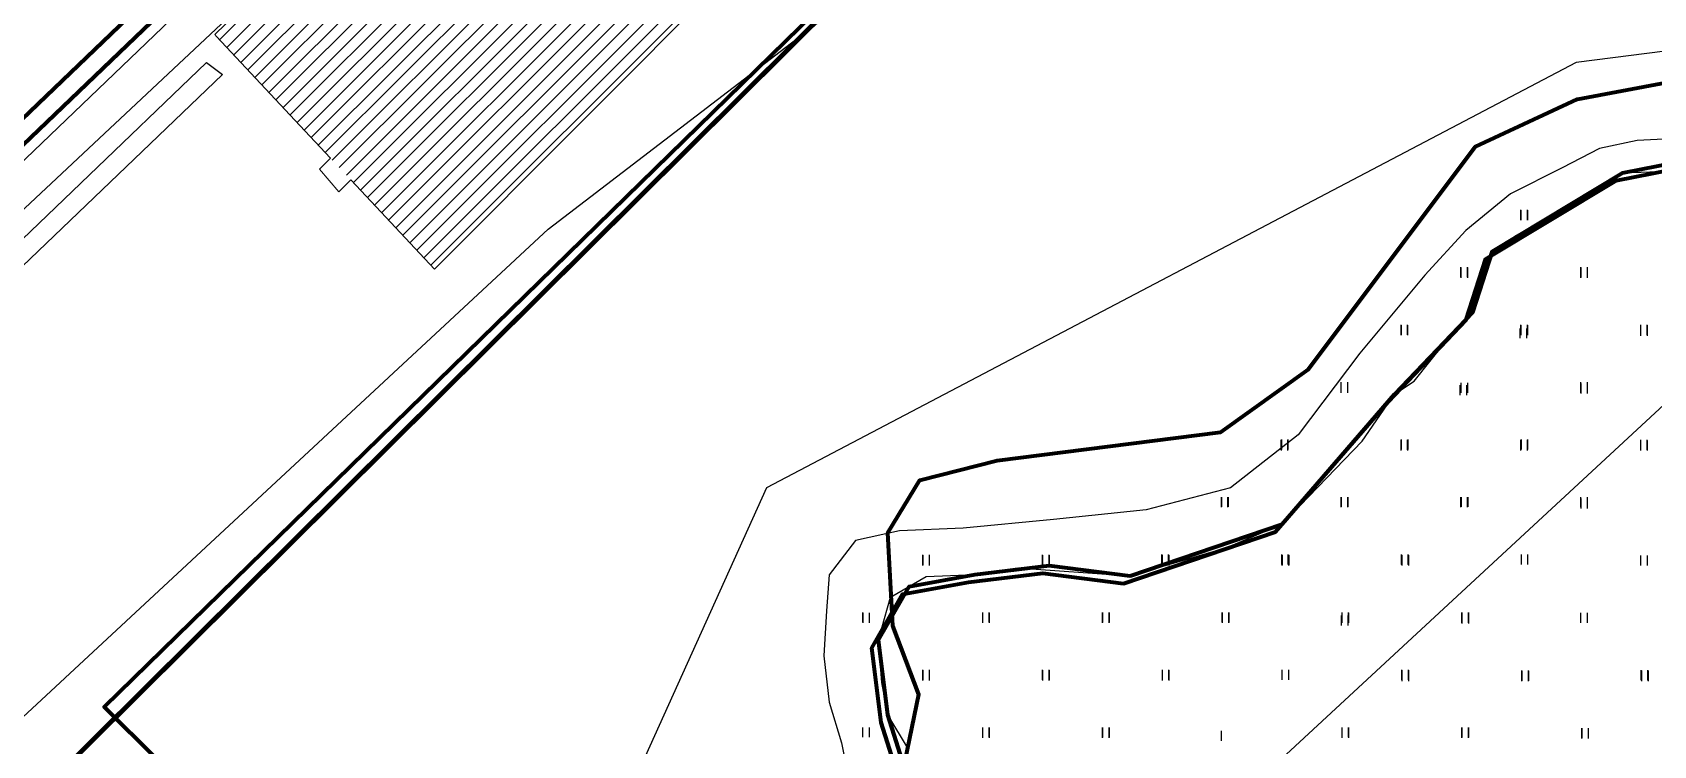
# Model space of a CAD drawing. Header units: millimetres. Extents: x 1378883 to 1389513, y 5662980 to 5673292.
# Drawn here: x 1383859 to 1384450, y 5669448 to 5669708 of the extents above; entities that cross this region are included whole.
import ezdxf

# ---------------------------------------------------------------- set-up
doc = ezdxf.new("R2010")
doc.units = ezdxf.units.MM
doc.layers.add('_5Інше', color=252, linetype='Continuous', lineweight=25)
for name, color, linetype in [('вулиці', 7, 'Continuous'), ('ВулНазва', 7, 'Continuous'), ('КартаСкан', 252, 'Continuous'), ('межа по генплану', 7, 'Continuous'), ('район', 6, 'Continuous')]:
    doc.layers.add(name, color=color, linetype=linetype)
picture_1 = doc.add_image_def('image1.tif', size_in_pixel=(29607, 29619))

# ---------------------------------------------------------------- blocks, each defined once
blk = doc.blocks.new('Турія')
at = {"layer": '_5Інше', "color": 5}
for points in [[(47238.47, 27208.36), (47230.96, 27220.79), (47228.82, 27232.58), (47227.59, 27248.09), (47231.92, 27263.65), (47244.89, 27271.26), (47262.71, 27271.95), (47278.11, 27274.37), (47319.28, 27271.43), (47354.52, 27281.85), (47374.62, 27290.33), (47403.71, 27320.56), (47415.58, 27337.64), (47422.7, 27342.38), (47433.62, 27356.14), (47444.06, 27367.53), (47451.18, 27389.83), (47459.73, 27395.52), (47481.09, 27406.91), (47498.65, 27418.29), (47521.91, 27419.24)], [(47520.8, 27431.03), (47503.93, 27430.08), (47490.24, 27427.22), (47476.56, 27420.22), (47457.78, 27410.68), (47441.55, 27397.32), (47426.6, 27381.1), (47402.94, 27352.6), (47380.5, 27322.8), (47355.81, 27303.58), (47325.04, 27295.57), (47291.38, 27292.04), (47258.36, 27288.84), (47235.28, 27287.88), (47219.25, 27284.35), (47209.63, 27271.85), (47208.67, 27258.72), (47207.71, 27242.37), (47209.63, 27225.39), (47214.12, 27210.65), (47217.16, 27195.27)]]:
    blk.add_lwpolyline(points, dxfattribs=at)
blk = doc.blocks.new('ТуріяПрибер')
at = {"layer": '_5Інше', "color": 160}
for points in [[(47740, 27508), (47474, 27474), (47179, 27319), (46966, 26847), (47023, 26821), (47000, 26754), (46939, 26743), (46974, 26633), (46879, 26481), (46913, 26470), (46880, 26373), (46921, 26348)], [(46768, 24208), (46922, 24778), (46918, 24781), (46924, 24984), (46963, 24986), (46960, 25058), (46917, 25059), (46916, 25122), (47042, 25306), (47065, 25943), (47093, 25540), (47164, 25902), (47092, 25992), (47088, 26106), (46993, 26442), (47127, 26627), (47198, 27064), (47524, 27366), (47631, 27206), (47810, 27266), (47842, 27342), (47995, 27705)]]:
    blk.add_lwpolyline(points, dxfattribs=at)
blk = doc.blocks.new('ТуріяВодоох')
at = {"layer": '_5Інше', "color": 140}
blk.add_lwpolyline([(46794, 26148), (46913, 26470), (46854, 26483), (46712, 26500), (46792, 26790), (46939, 26743), (46986, 26762), (47000, 26832), (46966, 26845), (46866, 26931), (46906, 27218), (47118, 27415), (47272, 27533)], dxfattribs=at)
blk = doc.blocks.new('ЛвЗд')
at = {"layer": '_5Інше', "color": 204, "linetype": 'Continuous'}
for points in [[(46904.693, 27385.476), (46996.861, 27472.85)], [(46996.861, 27472.85), (47002.617, 27468.426)], [(47002.617, 27468.426), (46905.533, 27376.551)]]:
    blk.add_lwpolyline(points, dxfattribs=at)

msp = doc.modelspace()

# ---------------------------------------------------------------- hatches: boundary and pattern name
at = {"layer": 'вулиці', "lineweight": -2}
h = msp.add_hatch(dxfattribs=at)
h.set_pattern_fill('ANSI31', color=5, scale=30, style=0)
h.set_pattern_definition([(45, (2.4066, 2.8008), (-2.6516504294, 2.6516504294), [])])
h.paths.add_polyline_path([(1383925.47, 5669707.29), (1383967.68, 5669662.22), (1383967.67, 5669662.21), (1383982.48, 5669646.42), (1384005.57, 5669621.77), (1384112.32, 5669729.12), (1384094.8, 5669746.25), (1384183.63, 5669834.25), (1384119.77, 5669895.75)])
h.paths.add_polyline_path([(1383998.38, 5669772.31), (1384123.8, 5669772.31), (1384123.8, 5669781.06), (1383998.38, 5669781.06)], flags=24)

# ---------------------------------------------------------------- linework, layer by layer
at = {"layer": 'вулиці', "color": 7, "lineweight": -2}
for p, q in [((1384401.25, 5669639.85), (1384401.25, 5669643.45)), ((1384401.29, 5669639.61), (1384401.29, 5669643.21)), ((1384401.29, 5669639.61), (1384401.29, 5669643.21)), ((1384401.34, 5669639.73), (1384401.34, 5669643.33)), ((1384403.65, 5669639.85), (1384403.65, 5669643.45)), ((1384403.69, 5669639.61), (1384403.69, 5669643.21)), ((1384403.69, 5669639.61), (1384403.69, 5669643.21)), ((1384403.74, 5669639.73), (1384403.74, 5669643.33)), ((1384379.43, 5669618.89), (1384379.43, 5669622.49)), ((1384379.43, 5669618.89), (1384379.43, 5669622.49)), ((1384379.48, 5669618.65), (1384379.48, 5669622.25)), ((1384379.48, 5669618.65), (1384379.48, 5669622.25)), ((1384379.48, 5669618.65), (1384379.48, 5669622.25)), ((1384379.53, 5669618.78), (1384379.53, 5669622.38)), ((1384381.83, 5669618.89), (1384381.83, 5669622.49)), ((1384381.83, 5669618.89), (1384381.83, 5669622.49)), ((1384381.88, 5669618.65), (1384381.88, 5669622.25)), ((1384381.88, 5669618.65), (1384381.88, 5669622.25)), ((1384381.88, 5669618.65), (1384381.88, 5669622.25)), ((1384381.88, 5669618.65), (1384381.88, 5669622.25)), ((1384381.93, 5669618.78), (1384381.93, 5669622.38)), ((1384423.07, 5669618.89), (1384423.07, 5669622.49)), ((1384423.11, 5669618.65), (1384423.11, 5669622.25)), ((1384423.11, 5669618.65), (1384423.11, 5669622.25)), ((1384423.11, 5669618.65), (1384423.11, 5669622.25)), ((1384423.16, 5669618.78), (1384423.16, 5669622.38)), ((1384423.16, 5669618.78), (1384423.16, 5669622.38)), ((1384425.47, 5669618.89), (1384425.47, 5669622.49)), ((1384425.51, 5669618.65), (1384425.51, 5669622.25)), ((1384425.51, 5669618.65), (1384425.51, 5669622.25)), ((1384425.51, 5669618.65), (1384425.51, 5669622.25)), ((1384425.56, 5669618.78), (1384425.56, 5669622.38)), ((1384425.56, 5669618.78), (1384425.56, 5669622.38)), ((1384357.61, 5669597.94), (1384357.61, 5669601.54)), ((1384357.61, 5669597.94), (1384357.61, 5669601.54)), ((1384357.61, 5669597.94), (1384357.61, 5669601.54)), ((1384357.66, 5669597.7), (1384357.66, 5669601.3)), ((1384357.71, 5669597.82), (1384357.71, 5669601.42)), ((1384360.01, 5669597.94), (1384360.01, 5669601.54)), ((1384360.01, 5669597.94), (1384360.01, 5669601.54)), ((1384360.01, 5669597.94), (1384360.01, 5669601.54)), ((1384360.01, 5669597.94), (1384360.01, 5669601.54)), ((1384360.06, 5669597.7), (1384360.06, 5669601.3)), ((1384360.11, 5669597.82), (1384360.11, 5669601.42)), ((1384400.97, 5669596.62), (1384400.97, 5669600.22)), ((1384400.97, 5669596.62), (1384400.97, 5669600.22)), ((1384401.25, 5669597.94), (1384401.25, 5669601.54)), ((1384401.25, 5669597.94), (1384401.25, 5669601.54)), ((1384401.34, 5669597.82), (1384401.34, 5669601.42)), ((1384403.37, 5669596.62), (1384403.37, 5669600.22)), ((1384403.37, 5669596.62), (1384403.37, 5669600.22)), ((1384403.65, 5669597.94), (1384403.65, 5669601.54)), ((1384403.65, 5669597.94), (1384403.65, 5669601.54)), ((1384403.74, 5669597.82), (1384403.74, 5669601.42)), ((1384444.89, 5669597.94), (1384444.89, 5669601.54)), ((1384444.89, 5669597.94), (1384444.89, 5669601.54)), ((1384444.93, 5669597.7), (1384444.93, 5669601.3)), ((1384444.93, 5669597.7), (1384444.93, 5669601.3)), ((1384444.98, 5669597.82), (1384444.98, 5669601.42)), ((1384444.98, 5669597.46), (1384444.98, 5669601.06)), ((1384447.29, 5669597.94), (1384447.29, 5669601.54)), ((1384447.29, 5669597.94), (1384447.29, 5669601.54)), ((1384447.33, 5669597.7), (1384447.33, 5669601.3)), ((1384447.33, 5669597.7), (1384447.33, 5669601.3)), ((1384447.38, 5669597.82), (1384447.38, 5669601.42)), ((1384447.38, 5669597.46), (1384447.38, 5669601.06)), ((1384335.79, 5669576.98), (1384335.79, 5669580.58)), ((1384335.84, 5669576.74), (1384335.84, 5669580.34)), ((1384338.19, 5669576.98), (1384338.19, 5669580.58)), ((1384338.24, 5669576.74), (1384338.24, 5669580.34)), ((1384379.11, 5669575.9), (1384379.11, 5669579.5)), ((1384379.11, 5669575.9), (1384379.11, 5669579.5)), ((1384379.48, 5669576.74), (1384379.48, 5669580.34)), ((1384379.48, 5669576.74), (1384379.48, 5669580.34)), ((1384381.51, 5669575.9), (1384381.51, 5669579.5)), ((1384381.51, 5669575.9), (1384381.51, 5669579.5)), ((1384381.88, 5669576.74), (1384381.88, 5669580.34)), ((1384381.88, 5669576.74), (1384381.88, 5669580.34)), ((1384423.07, 5669576.98), (1384423.07, 5669580.58)), ((1384423.11, 5669576.74), (1384423.11, 5669580.34)), ((1384423.11, 5669576.74), (1384423.11, 5669580.34)), ((1384423.16, 5669576.5), (1384423.16, 5669580.1)), ((1384425.47, 5669576.98), (1384425.47, 5669580.58)), ((1384425.51, 5669576.74), (1384425.51, 5669580.34)), ((1384425.51, 5669576.74), (1384425.51, 5669580.34)), ((1384425.56, 5669576.5), (1384425.56, 5669580.1)), ((1384425.56, 5669576.5), (1384425.56, 5669580.1)), ((1384313.97, 5669556.03), (1384313.97, 5669559.63)), ((1384314.02, 5669555.79), (1384314.02, 5669559.39)), ((1384314.14, 5669556.1), (1384314.14, 5669559.7)), ((1384316.37, 5669556.03), (1384316.37, 5669559.63)), ((1384316.42, 5669555.79), (1384316.42, 5669559.39)), ((1384316.54, 5669556.1), (1384316.54, 5669559.7)), ((1384357.61, 5669556.03), (1384357.61, 5669559.63)), ((1384357.61, 5669556.03), (1384357.61, 5669559.63)), ((1384357.66, 5669555.79), (1384357.66, 5669559.39)), ((1384357.78, 5669556.1), (1384357.78, 5669559.7)), ((1384360.01, 5669556.03), (1384360.01, 5669559.63)), ((1384360.01, 5669556.03), (1384360.01, 5669559.63)), ((1384360.06, 5669555.79), (1384360.06, 5669559.39)), ((1384360.18, 5669556.1), (1384360.18, 5669559.7)), ((1384401.25, 5669556.03), (1384401.25, 5669559.63)), ((1384401.29, 5669555.79), (1384401.29, 5669559.39)), ((1384401.42, 5669556.1), (1384401.42, 5669559.7)), ((1384403.65, 5669556.03), (1384403.65, 5669559.63)), ((1384403.69, 5669555.79), (1384403.69, 5669559.39)), ((1384403.82, 5669556.1), (1384403.82, 5669559.7)), ((1384444.89, 5669556.03), (1384444.89, 5669559.63)), ((1384444.93, 5669555.79), (1384444.93, 5669559.39)), ((1384444.93, 5669555.79), (1384444.93, 5669559.39)), ((1384444.93, 5669555.79), (1384444.93, 5669559.39)), ((1384447.29, 5669556.03), (1384447.29, 5669559.63)), ((1384447.33, 5669555.79), (1384447.33, 5669559.39)), ((1384447.33, 5669555.79), (1384447.33, 5669559.39)), ((1384447.33, 5669555.79), (1384447.33, 5669559.39)), ((1384292.16, 5669535.07), (1384292.16, 5669538.67)), ((1384292.32, 5669535.15), (1384292.32, 5669538.75)), ((1384294.56, 5669535.07), (1384294.56, 5669538.67)), ((1384294.72, 5669535.15), (1384294.72, 5669538.75)), ((1384335.79, 5669535.07), (1384335.79, 5669538.67)), ((1384335.96, 5669535.15), (1384335.96, 5669538.75)), ((1384338.19, 5669535.07), (1384338.19, 5669538.67)), ((1384338.36, 5669535.15), (1384338.36, 5669538.75)), ((1384379.43, 5669535.07), (1384379.43, 5669538.67)), ((1384379.6, 5669535.15), (1384379.6, 5669538.75)), ((1384381.83, 5669535.07), (1384381.83, 5669538.67)), ((1384382, 5669535.15), (1384382, 5669538.75)), ((1384423.07, 5669535.07), (1384423.07, 5669538.67)), ((1384423.16, 5669534.59), (1384423.16, 5669538.19)), ((1384425.47, 5669535.07), (1384425.47, 5669538.67)), ((1384425.56, 5669534.59), (1384425.56, 5669538.19)), ((1384183.38, 5669514.11), (1384183.38, 5669517.71)), ((1384183.43, 5669513.87), (1384183.43, 5669517.47)), ((1384183.48, 5669513.99), (1384183.48, 5669517.59)), ((1384185.78, 5669514.11), (1384185.78, 5669517.71)), ((1384185.83, 5669513.87), (1384185.83, 5669517.47)), ((1384185.88, 5669513.99), (1384185.88, 5669517.59)), ((1384185.88, 5669513.99), (1384185.88, 5669517.59)), ((1384227.02, 5669514.11), (1384227.02, 5669517.71)), ((1384227.07, 5669513.87), (1384227.07, 5669517.47)), ((1384227.12, 5669513.99), (1384227.12, 5669517.59)), ((1384227.12, 5669513.99), (1384227.12, 5669517.59)), ((1384229.42, 5669514.11), (1384229.42, 5669517.71)), ((1384229.47, 5669513.87), (1384229.47, 5669517.47)), ((1384229.52, 5669513.99), (1384229.52, 5669517.59)), ((1384229.52, 5669513.99), (1384229.52, 5669517.59)), ((1384270.5, 5669514.19), (1384270.5, 5669517.79)), ((1384270.5, 5669514.19), (1384270.5, 5669517.79)), ((1384270.66, 5669514.11), (1384270.66, 5669517.71)), ((1384270.66, 5669514.11), (1384270.66, 5669517.71)), ((1384270.71, 5669513.87), (1384270.71, 5669517.47)), ((1384270.76, 5669513.99), (1384270.76, 5669517.59)), ((1384270.76, 5669513.99), (1384270.76, 5669517.59)), ((1384272.9, 5669514.19), (1384272.9, 5669517.79)), ((1384272.9, 5669514.19), (1384272.9, 5669517.79)), ((1384273.06, 5669514.11), (1384273.06, 5669517.71)), ((1384273.06, 5669514.11), (1384273.06, 5669517.71)), ((1384273.11, 5669513.87), (1384273.11, 5669517.47)), ((1384273.16, 5669513.99), (1384273.16, 5669517.59)), ((1384273.16, 5669513.99), (1384273.16, 5669517.59)), ((1384314.14, 5669514.19), (1384314.14, 5669517.79)), ((1384314.3, 5669514.11), (1384314.3, 5669517.71)), ((1384314.34, 5669513.87), (1384314.34, 5669517.47)), ((1384314.39, 5669513.99), (1384314.39, 5669517.59)), ((1384314.39, 5669513.99), (1384314.39, 5669517.59)), ((1384314.39, 5669513.99), (1384314.39, 5669517.59)), ((1384316.54, 5669514.19), (1384316.54, 5669517.79)), ((1384316.7, 5669514.11), (1384316.7, 5669517.71)), ((1384316.74, 5669513.87), (1384316.74, 5669517.47)), ((1384316.79, 5669513.99), (1384316.79, 5669517.59)), ((1384316.79, 5669513.99), (1384316.79, 5669517.59)), ((1384316.79, 5669513.99), (1384316.79, 5669517.59)), ((1384316.79, 5669513.99), (1384316.79, 5669517.59)), ((1384357.78, 5669514.19), (1384357.78, 5669517.79)), ((1384357.93, 5669514.11), (1384357.93, 5669517.71)), ((1384357.98, 5669513.87), (1384357.98, 5669517.47)), ((1384357.98, 5669513.87), (1384357.98, 5669517.47)), ((1384358.03, 5669513.99), (1384358.03, 5669517.59)), ((1384358.03, 5669513.99), (1384358.03, 5669517.59)), ((1384360.18, 5669514.19), (1384360.18, 5669517.79)), ((1384360.33, 5669514.11), (1384360.33, 5669517.71)), ((1384360.38, 5669513.87), (1384360.38, 5669517.47)), ((1384360.38, 5669513.87), (1384360.38, 5669517.47)), ((1384360.43, 5669513.99), (1384360.43, 5669517.59)), ((1384360.43, 5669513.99), (1384360.43, 5669517.59)), ((1384401.42, 5669514.19), (1384401.42, 5669517.79)), ((1384401.42, 5669514.19), (1384401.42, 5669517.79)), ((1384403.82, 5669514.19), (1384403.82, 5669517.79)), ((1384403.82, 5669514.19), (1384403.82, 5669517.79)), ((1384444.93, 5669513.88), (1384444.93, 5669517.48)), ((1384447.33, 5669513.88), (1384447.33, 5669517.48)), ((1384161.57, 5669493.15), (1384161.57, 5669496.75)), ((1384161.61, 5669492.91), (1384161.61, 5669496.51)), ((1384164.01, 5669492.91), (1384164.01, 5669496.51)), ((1384205.2, 5669493.15), (1384205.2, 5669496.75)), ((1384205.25, 5669492.91), (1384205.25, 5669496.51)), ((1384207.6, 5669493.15), (1384207.6, 5669496.75)), ((1384207.65, 5669492.91), (1384207.65, 5669496.51)), ((1384248.84, 5669493.15), (1384248.84, 5669496.75)), ((1384248.89, 5669492.91), (1384248.89, 5669496.51)), ((1384248.94, 5669493.04), (1384248.94, 5669496.64)), ((1384251.24, 5669493.15), (1384251.24, 5669496.75)), ((1384251.29, 5669492.91), (1384251.29, 5669496.51)), ((1384251.34, 5669493.04), (1384251.34, 5669496.64)), ((1384292.48, 5669493.15), (1384292.48, 5669496.75)), ((1384292.52, 5669492.91), (1384292.52, 5669496.51)), ((1384292.52, 5669492.91), (1384292.52, 5669496.51)), ((1384292.57, 5669493.04), (1384292.57, 5669496.64)), ((1384294.88, 5669493.15), (1384294.88, 5669496.75)), ((1384294.92, 5669492.91), (1384294.92, 5669496.51)), ((1384294.92, 5669492.91), (1384294.92, 5669496.51)), ((1384294.97, 5669493.04), (1384294.97, 5669496.64)), ((1384335.89, 5669491.96), (1384335.89, 5669495.56)), ((1384335.89, 5669491.96), (1384335.89, 5669495.56)), ((1384336.12, 5669493.15), (1384336.12, 5669496.75)), ((1384336.16, 5669492.91), (1384336.16, 5669496.51)), ((1384338.29, 5669491.96), (1384338.29, 5669495.56)), ((1384338.29, 5669491.96), (1384338.29, 5669495.56)), ((1384338.52, 5669493.15), (1384338.52, 5669496.75)), ((1384338.56, 5669492.91), (1384338.56, 5669496.51)), ((1384379.75, 5669493.15), (1384379.75, 5669496.75)), ((1384379.8, 5669492.91), (1384379.8, 5669496.51)), ((1384379.8, 5669492.91), (1384379.8, 5669496.51)), ((1384379.85, 5669493.04), (1384379.85, 5669496.64)), ((1384379.85, 5669492.67), (1384379.85, 5669496.27)), ((1384382.15, 5669493.15), (1384382.15, 5669496.75)), ((1384382.2, 5669492.91), (1384382.2, 5669496.51)), ((1384382.2, 5669492.91), (1384382.2, 5669496.51)), ((1384382.25, 5669493.04), (1384382.25, 5669496.64)), ((1384382.25, 5669492.67), (1384382.25, 5669496.27)), ((1384423.11, 5669492.92), (1384423.11, 5669496.52)), ((1384425.51, 5669492.92), (1384425.51, 5669496.52)), ((1384183.38, 5669472.2), (1384183.38, 5669475.8)), ((1384183.43, 5669471.96), (1384183.43, 5669475.56)), ((1384183.43, 5669471.96), (1384183.43, 5669475.56)), ((1384183.48, 5669472.08), (1384183.48, 5669475.68)), ((1384185.78, 5669472.2), (1384185.78, 5669475.8)), ((1384185.83, 5669471.96), (1384185.83, 5669475.56)), ((1384185.83, 5669471.96), (1384185.83, 5669475.56)), ((1384185.88, 5669472.08), (1384185.88, 5669475.68)), ((1384227.02, 5669472.2), (1384227.02, 5669475.8)), ((1384227.07, 5669471.96), (1384227.07, 5669475.56)), ((1384227.07, 5669471.96), (1384227.07, 5669475.56)), ((1384227.12, 5669472.08), (1384227.12, 5669475.68)), ((1384229.42, 5669472.2), (1384229.42, 5669475.8)), ((1384229.47, 5669471.96), (1384229.47, 5669475.56)), ((1384229.47, 5669471.96), (1384229.47, 5669475.56)), ((1384229.52, 5669472.08), (1384229.52, 5669475.68)), ((1384270.66, 5669472.2), (1384270.66, 5669475.8)), ((1384270.66, 5669472.2), (1384270.66, 5669475.8)), ((1384270.71, 5669471.96), (1384270.71, 5669475.56)), ((1384270.71, 5669471.96), (1384270.71, 5669475.56)), ((1384270.71, 5669471.96), (1384270.71, 5669475.56)), ((1384270.76, 5669472.08), (1384270.76, 5669475.68)), ((1384273.06, 5669472.2), (1384273.06, 5669475.8)), ((1384273.06, 5669472.2), (1384273.06, 5669475.8)), ((1384273.11, 5669471.96), (1384273.11, 5669475.56)), ((1384273.11, 5669471.96), (1384273.11, 5669475.56)), ((1384273.11, 5669471.96), (1384273.11, 5669475.56)), ((1384273.11, 5669471.96), (1384273.11, 5669475.56)), ((1384273.16, 5669472.08), (1384273.16, 5669475.68)), ((1384314.3, 5669472.2), (1384314.3, 5669475.8)), ((1384316.7, 5669472.2), (1384316.7, 5669475.8)), ((1384357.93, 5669472.2), (1384357.93, 5669475.8)), ((1384357.98, 5669471.96), (1384357.98, 5669475.56)), ((1384357.98, 5669471.96), (1384357.98, 5669475.56)), ((1384357.98, 5669471.96), (1384357.98, 5669475.56)), ((1384358.03, 5669472.08), (1384358.03, 5669475.68)), ((1384358.03, 5669471.72), (1384358.03, 5669475.32)), ((1384360.33, 5669472.2), (1384360.33, 5669475.8)), ((1384360.38, 5669471.96), (1384360.38, 5669475.56)), ((1384360.38, 5669471.96), (1384360.38, 5669475.56)), ((1384360.38, 5669471.96), (1384360.38, 5669475.56)), ((1384360.43, 5669472.08), (1384360.43, 5669475.68)), ((1384360.43, 5669471.72), (1384360.43, 5669475.32)), ((1384360.43, 5669471.72), (1384360.43, 5669475.32)), ((1384401.62, 5669471.96), (1384401.62, 5669475.56)), ((1384401.66, 5669471.72), (1384401.66, 5669475.32)), ((1384401.66, 5669471.72), (1384401.66, 5669475.32)), ((1384401.71, 5669471.84), (1384401.71, 5669475.44)), ((1384404.02, 5669471.96), (1384404.02, 5669475.56)), ((1384404.06, 5669471.72), (1384404.06, 5669475.32)), ((1384404.06, 5669471.72), (1384404.06, 5669475.32)), ((1384404.11, 5669471.84), (1384404.11, 5669475.44)), ((1384445.1, 5669472.04), (1384445.1, 5669475.64)), ((1384445.1, 5669472.04), (1384445.1, 5669475.64)), ((1384445.26, 5669471.96), (1384445.26, 5669475.56)), ((1384445.3, 5669471.72), (1384445.3, 5669475.32)), ((1384445.3, 5669471.72), (1384445.3, 5669475.32)), ((1384445.35, 5669471.84), (1384445.35, 5669475.44)), ((1384447.5, 5669472.04), (1384447.5, 5669475.64)), ((1384447.5, 5669472.04), (1384447.5, 5669475.64)), ((1384447.66, 5669471.96), (1384447.66, 5669475.56)), ((1384447.7, 5669471.72), (1384447.7, 5669475.32)), ((1384447.7, 5669471.72), (1384447.7, 5669475.32)), ((1384447.75, 5669471.84), (1384447.75, 5669475.44)), ((1384161.57, 5669451.24), (1384161.57, 5669454.84)), ((1384161.57, 5669451.24), (1384161.57, 5669454.84)), ((1384163.97, 5669451.24), (1384163.97, 5669454.84)), ((1384163.97, 5669451.24), (1384163.97, 5669454.84)), ((1384205.2, 5669451.24), (1384205.2, 5669454.84)), ((1384205.2, 5669451.24), (1384205.2, 5669454.84)), ((1384205.25, 5669451), (1384205.25, 5669454.6)), ((1384205.3, 5669451.13), (1384205.3, 5669454.73)), ((1384207.6, 5669451.24), (1384207.6, 5669454.84)), ((1384207.6, 5669451.24), (1384207.6, 5669454.84)), ((1384207.65, 5669451), (1384207.65, 5669454.6)), ((1384207.7, 5669451.13), (1384207.7, 5669454.73)), ((1384248.84, 5669451.24), (1384248.84, 5669454.84)), ((1384248.84, 5669451.24), (1384248.84, 5669454.84)), ((1384248.84, 5669451.24), (1384248.84, 5669454.84)), ((1384248.89, 5669451), (1384248.89, 5669454.6)), ((1384248.94, 5669451.13), (1384248.94, 5669454.73)), ((1384251.24, 5669451.24), (1384251.24, 5669454.84)), ((1384251.24, 5669451.24), (1384251.24, 5669454.84)), ((1384251.24, 5669451.24), (1384251.24, 5669454.84)), ((1384251.24, 5669451.24), (1384251.24, 5669454.84)), ((1384251.29, 5669451), (1384251.29, 5669454.6)), ((1384251.34, 5669451.13), (1384251.34, 5669454.73)), ((1384292.2, 5669449.92), (1384292.2, 5669453.52)), ((1384292.2, 5669449.92), (1384292.2, 5669453.52)), ((1384336.12, 5669451.24), (1384336.12, 5669454.84)), ((1384336.12, 5669451.24), (1384336.12, 5669454.84)), ((1384336.16, 5669451), (1384336.16, 5669454.6)), ((1384336.21, 5669451.13), (1384336.21, 5669454.73)), ((1384338.52, 5669451.24), (1384338.52, 5669454.84)), ((1384338.52, 5669451.24), (1384338.52, 5669454.84)), ((1384338.56, 5669451), (1384338.56, 5669454.6)), ((1384338.61, 5669451.13), (1384338.61, 5669454.73)), ((1384379.75, 5669451.24), (1384379.75, 5669454.84)), ((1384379.75, 5669451.24), (1384379.75, 5669454.84)), ((1384379.8, 5669451), (1384379.8, 5669454.6)), ((1384379.8, 5669451), (1384379.8, 5669454.6)), ((1384379.8, 5669451), (1384379.8, 5669454.6)), ((1384379.85, 5669451.13), (1384379.85, 5669454.73)), ((1384382.15, 5669451.24), (1384382.15, 5669454.84)), ((1384382.15, 5669451.24), (1384382.15, 5669454.84)), ((1384382.2, 5669451), (1384382.2, 5669454.6)), ((1384382.2, 5669451), (1384382.2, 5669454.6)), ((1384382.2, 5669451), (1384382.2, 5669454.6)), ((1384382.25, 5669451.13), (1384382.25, 5669454.73)), ((1384423.44, 5669451), (1384423.44, 5669454.6)), ((1384423.44, 5669451), (1384423.44, 5669454.6)), ((1384423.48, 5669450.76), (1384423.48, 5669454.36)), ((1384423.53, 5669450.89), (1384423.53, 5669454.49)), ((1384425.84, 5669451), (1384425.84, 5669454.6)), ((1384425.84, 5669451), (1384425.84, 5669454.6)), ((1384425.88, 5669450.76), (1384425.88, 5669454.36)), ((1384425.93, 5669450.89), (1384425.93, 5669454.49))]:
    msp.add_line(p, q, dxfattribs=at)
at = {"layer": 'вулиці', "color": 7}
for points in [[(1383825.2, 5669615), (1383927.85, 5669711.09), (1384197.53, 5669977.06), (1384248.23, 5670029.61), (1384390.06, 5670162.25), (1384580.55, 5670353.4), (1384798.16, 5670571.6), (1384843.6, 5670631.03), (1384908.5, 5670719.75), (1384972.82, 5670813), (1385029.95, 5670897.57)], [(1383777.59, 5669586.45), (1383918.09, 5669721.13), (1384168.74, 5669968.32)]]:
    msp.add_lwpolyline(points, dxfattribs=at)
at = {"layer": 'ВулНазва', "color": 7, "lineweight": 9}
msp.add_lwpolyline([(1383926.15, 5669706.56), (1383925.46, 5669707.28), (1384119.77, 5669895.75), (1384183.63, 5669834.25), (1384094.8, 5669746.25), (1384112.32, 5669729.12), (1384005.57, 5669621.77), (1383982.48, 5669646.42), (1383975.07, 5669654.32), (1383970.68, 5669650), (1383963.6, 5669658.24), (1383967.68, 5669662.22), (1383956.49, 5669674.16), (1383926.15, 5669706.56)], close=True, dxfattribs=at)
at = {"layer": 'межа по генплану', "color": 3, "lineweight": 70}
for points in [[(1384307.45, 5669875.24), (1383885.24, 5669462.27), (1384058.27, 5669290.32), (1384072.52, 5669348.28), (1384105.54, 5669401.41), (1384140.81, 5669426.88), (1384176.09, 5669438.51), (1384181.89, 5669466.82), (1384172.49, 5669491.8), (1384170.68, 5669525.71), (1384182.28, 5669544.91), (1384210.42, 5669552.07), (1384291.82, 5669562.46), (1384323.83, 5669585.42), (1384384.56, 5669666.44), (1384421.88, 5669683.78), (1384520.67, 5669702.34)], [(1384297.66, 5669864.19), (1383861.17, 5669430.28), (1384061.59, 5669236.46), (1384069.59, 5669275.74), (1384097.36, 5669341.8), (1384131.6, 5669376.27), (1384181.1, 5669415.86), (1384168.23, 5669456.57), (1384164.86, 5669483.87), (1384175.98, 5669503.41), (1384199.98, 5669507.73), (1384227.06, 5669511.07), (1384256.55, 5669507.22), (1384311.89, 5669526.11), (1384352.85, 5669573.42), (1384381.33, 5669603.31), (1384388.45, 5669625.61), (1384435.92, 5669654.08), (1384517.56, 5669670.21)], [(1384297.66, 5669864.19), (1383861.17, 5669430.28), (1384061.59, 5669236.46), (1384069.59, 5669275.74), (1384097.36, 5669341.8), (1384131.6, 5669376.27), (1384181.1, 5669415.86), (1384168.23, 5669456.57), (1384164.86, 5669483.87), (1384175.98, 5669503.41), (1384199.98, 5669507.73), (1384227.06, 5669511.07), (1384256.55, 5669507.22), (1384311.89, 5669526.11), (1384352.85, 5669573.42), (1384381.33, 5669603.31), (1384388.45, 5669625.61), (1384435.92, 5669654.08), (1384517.56, 5669670.21)]]:
    msp.add_lwpolyline(points, dxfattribs=at)
at = {"layer": 'межа по генплану', "color": 1, "lineweight": 70}
msp.add_lwpolyline([(1384300.06, 5669866.99), (1383863.57, 5669433.08), (1384064, 5669239.26), (1384072, 5669278.54), (1384099.77, 5669344.6), (1384134, 5669379.07), (1384183.5, 5669418.66), (1384170.64, 5669459.37), (1384167.27, 5669486.67), (1384178.38, 5669506.22), (1384202.39, 5669510.54), (1384229.47, 5669513.87), (1384258.95, 5669510.02), (1384314.3, 5669528.91), (1384355.26, 5669576.22), (1384383.74, 5669606.11), (1384390.86, 5669628.41), (1384438.33, 5669656.88), (1384519.97, 5669673.01)], dxfattribs=at)
at = {"layer": 'межа по генплану', "color": 5, "lineweight": 70}
msp.add_lwpolyline([(1384297.66, 5669864.19), (1383861.17, 5669430.28), (1384061.59, 5669236.46), (1384069.59, 5669275.74), (1384097.36, 5669341.8), (1384131.6, 5669376.27), (1384181.1, 5669415.86), (1384168.23, 5669456.57), (1384164.86, 5669483.87), (1384175.98, 5669503.41), (1384199.98, 5669507.73), (1384227.06, 5669511.07), (1384256.55, 5669507.22), (1384311.89, 5669526.11), (1384352.85, 5669573.42), (1384381.33, 5669603.31), (1384388.45, 5669625.61), (1384435.92, 5669654.08), (1384517.56, 5669670.21)], dxfattribs=at)
msp.add_lwpolyline([(1384297.66, 5669864.19), (1383861.17, 5669430.28), (1384061.59, 5669236.46), (1384069.59, 5669275.74), (1384097.36, 5669341.8), (1384131.6, 5669376.27), (1384181.1, 5669415.86), (1384168.23, 5669456.57), (1384164.86, 5669483.87), (1384175.98, 5669503.41), (1384199.98, 5669507.73), (1384227.06, 5669511.07), (1384256.55, 5669507.22), (1384311.89, 5669526.11), (1384352.85, 5669573.42), (1384381.33, 5669603.31), (1384388.45, 5669625.61), (1384435.92, 5669654.08), (1384517.56, 5669670.21)], dxfattribs=at)
at = {"layer": 'межа по генплану', "color": 2, "lineweight": 70}
msp.add_lwpolyline([(1384297.66, 5669864.19), (1383861.17, 5669430.28), (1384061.59, 5669236.46), (1384069.59, 5669275.74), (1384097.36, 5669341.8), (1384131.6, 5669376.27), (1384181.1, 5669415.86), (1384168.23, 5669456.57), (1384164.86, 5669483.87), (1384175.98, 5669503.41), (1384199.98, 5669507.73), (1384227.06, 5669511.07), (1384256.55, 5669507.22), (1384311.89, 5669526.11), (1384352.85, 5669573.42), (1384381.33, 5669603.31), (1384388.45, 5669625.61), (1384435.92, 5669654.08), (1384517.56, 5669670.21)], dxfattribs=at)
at = {"layer": 'район', "color": 6, "lineweight": 100}
for points in [[(1383500.64, 5669737.93), (1383545.59, 5669685.55), (1383530.65, 5669672.78), (1383561.23, 5669640.45), (1383644.77, 5669595.58), (1383710, 5669593.12), (1383708.81, 5669601.15), (1383723.08, 5669603.66), (1383725.08, 5669595.41), (1383776.72, 5669612.03), (1383805.15, 5669639.67), (1383810.76, 5669633.85), (1383902.41, 5669721.76)], [(1383902.41, 5669721.76), (1383810.76, 5669633.85), (1383805.15, 5669639.67), (1383776.72, 5669612.03), (1383725.08, 5669595.41), (1383723.08, 5669603.66), (1383708.81, 5669601.15), (1383710, 5669593.12), (1383644.77, 5669595.58), (1383561.23, 5669640.45), (1383530.65, 5669672.78), (1383545.59, 5669685.55), (1383500.64, 5669737.93)], [(1383908.19, 5669717.37), (1383811.65, 5669624.93), (1383764.83, 5669591.35), (1383758.88, 5669594.85), (1383726.59, 5669587.28), (1383727.65, 5669578.3), (1383711.1, 5669578.88), (1383710.86, 5669584.02), (1383642.39, 5669587.61), (1383592.38, 5669607.47), (1383639.43, 5669556.64), (1383707.34, 5669483.26), (1383710.18, 5669491.4), (1383726.96, 5669480.88), (1383723.06, 5669471.12), (1383870.7, 5669304.1), (1383912.92, 5669354.59), (1384024.67, 5669248.82), (1384025.73, 5669251.05), (1384031.94, 5669265.13)], [(1384485.24, 5668733.51), (1384460.96, 5668743.31), (1384133.35, 5669056.23), (1384182.9, 5669099.05), (1383912.92, 5669354.59), (1383870.7, 5669304.1), (1383723.06, 5669471.12), (1383726.96, 5669480.88), (1383710.18, 5669491.4), (1383707.34, 5669483.26), (1383639.43, 5669556.64), (1383592.38, 5669607.47), (1383642.39, 5669587.61), (1383710.86, 5669584.02), (1383711.1, 5669578.88), (1383727.65, 5669578.3), (1383726.59, 5669587.28), (1383758.88, 5669594.85), (1383764.83, 5669591.35), (1383811.65, 5669624.93), (1383908.19, 5669717.37)]]:
    msp.add_lwpolyline(points, dxfattribs=at)

# ---------------------------------------------------------------- block references
at = {"layer": 'вулиці', "color": 7}
for name, p in [('ТуріяВодоох', (1336928.92, 5642221.42)), ('ТуріяПрибер', (1336947.41, 5642223.12)), ('Турія', (1336939.68, 5642238.58))]:
    msp.add_blockref(name, p, dxfattribs=at)
at = {"layer": 'ВулНазва', "color": 7, "lineweight": 9, "rotation": 0.3369352804470327}
msp.add_blockref('ЛвЗд', (1337087.97, 5641948.35), dxfattribs=at)

# ---------------------------------------------------------------- pictures from other files: only their frames are drawn
at = {"layer": 'КартаСкан'}
image = msp.add_image(picture_1, insert=(1378952.03, 5663192.31), size_in_units=(10026.9, 10030.97), rotation=0.395435, dxfattribs=at)
image.dxf.flags = 15

doc.saveas('drawing.dxf')
